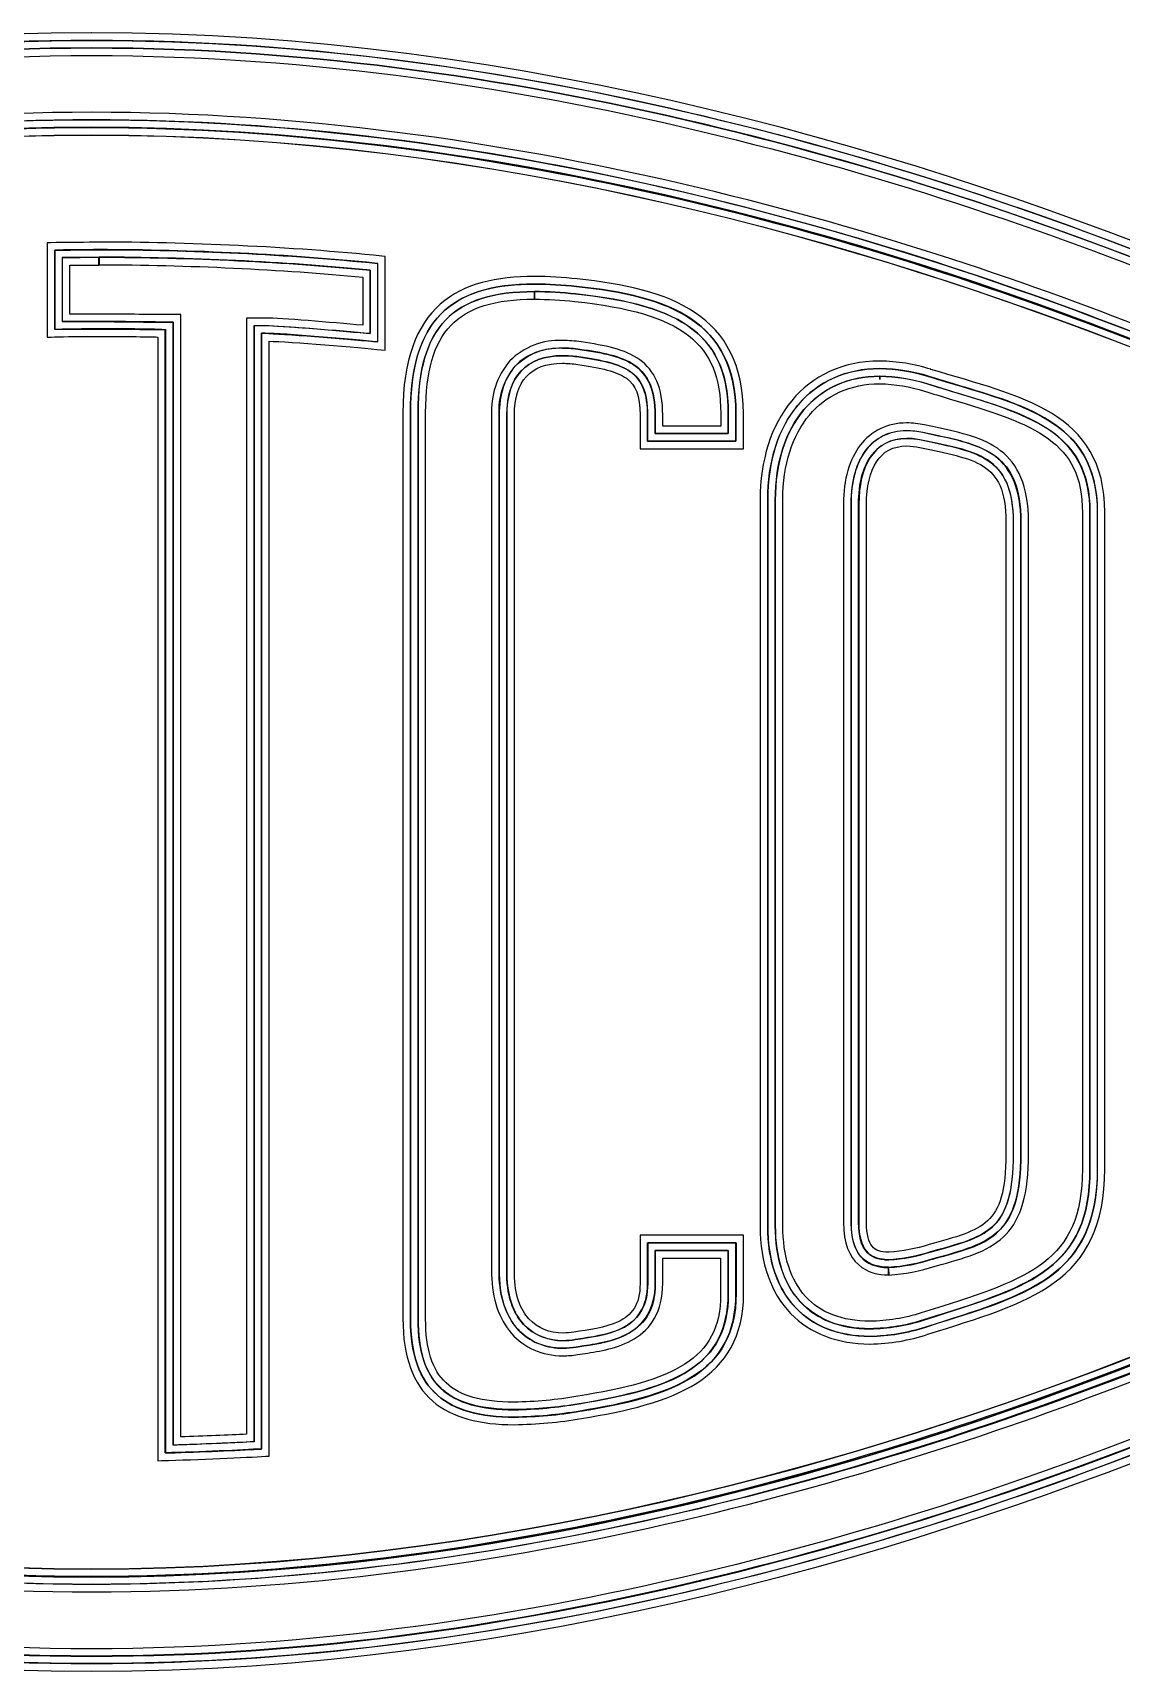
# Model space of a CAD drawing. Extents: x 0 to 134, y 0 to 57.
# Drawn here: x 65 to 103, y -0.1 to 57.1 of the extents above; entities that cross this region are included whole.
import ezdxf

# ---------------------------------------------------------------- set-up
doc = ezdxf.new("R2010")
doc.units = 0
doc.layers.get('0').update_dxf_attribs({"linetype": 'CONTINUOUS'})

msp = doc.modelspace()

# ---------------------------------------------------------------- linework, layer by layer
at = {"color": 7}
for points in [[(67.005729, 56.835146)], [(67.013492, 56.835171)], [(67.005729, 56.570563)], [(67.005729, 56.570563)], [(67.005729, 56.305979)], [(67.005729, 54.321604)], [(67.005729, 54.057021)], [(67.005729, 54.057021)], [(67.005729, 53.797605)], [(67.005729, 53.792438)], [(67.005729, 53.792438)], [(67.005729, 53.527854)], [(67.00574, 53.533047)], [(67.265145, 49.524481)], [(67.265161, 49.259898)], [(67.270313, 49.259898)], [(82.473459, 48.323521)], [(82.475051, 48.058937)], [(94.53118, 45.367629)], [(94.53586, 44.838979)], [(94.536866, 45.103562)], [(95.467003, 42.931085)], [(95.471634, 43.20652)], [(95.477301, 42.931085)], [(95.477203, 42.666502)]]:
    msp.add_lwpolyline(points, close=True, dxfattribs=at)
for points in [[(67.008314, 57.099729), (67.008314, 57.099212)], [(67.019165, 57.099212), (67.019165, 57.099729), (67.013476, 57.099729), (67.008314, 57.099729)], [(65.583078, 49.762709), (65.455435, 49.758058), (65.455435, 46.461618), (65.594447, 46.468852)], [(65.720018, 46.734987), (65.720018, 49.499676)], [(65.854895, 49.511561), (65.722603, 49.511561), (65.722603, 46.75204), (67.055854, 46.75204)], [(67.053272, 47.275523), (66.249185, 47.275523), (66.249185, 48.987563), (67.26256, 48.987563), (67.26256, 49.252146), (65.984602, 49.252146), (65.984602, 47.01094), (67.053272, 47.01094)], [(67.05587, 47.016624), (65.987202, 47.016624), (65.987202, 49.248013)], [(67.130269, 49.789064), (67.130269, 49.779762)], [(67.26256, 49.789064), (67.130269, 49.789064)], [(67.26256, 49.516729), (67.394852, 49.516729), (67.394852, 49.52138)], [(67.270313, 49.259898), (67.270313, 48.995314)], [(77.117257, 46.024953), (77.263501, 46.009451), (77.263501, 49.28367), (77.145163, 49.296589)], [(76.59791, 46.60683), (76.742602, 46.593394), (76.742602, 48.805662), (76.62323, 48.817547)], [(76.736919, 48.801528), (76.736919, 46.592877)], [(76.856743, 46.318475), (77.001439, 46.304524), (77.001439, 49.043373), (76.883099, 49.055774)], [(76.998917, 49.04234), (76.998917, 46.299355)], [(76.478019, 48.562783), (76.478019, 46.881231)], [(82.476631, 48.588104), (82.476102, 48.588104), (82.47352, 48.588104)], [(82.47352, 48.323521), (82.476165, 48.323521)], [(82.476634, 48.323521), (82.476102, 48.323521)], [(83.940676, 48.239805), (83.941206, 48.239805), (83.941206, 48.239276)], [(83.943235, 48.238254), (83.942177, 48.238254)], [(83.969058, 48.502838), (83.968529, 48.502838)], [(82.473506, 47.794354), (82.47352, 48.058937)], [(82.476636, 48.058924), (82.475049, 47.794341)], [(83.884781, 47.713209), (83.88531, 47.713209), (83.885839, 47.713209)], [(83.913768, 47.976242), (83.913239, 47.976242)], [(83.913715, 47.975222), (83.914245, 47.975222), (83.914774, 47.975222)], [(69.852537, 7.765791), (69.855183, 46.995436), (69.722892, 46.995436), (69.458308, 46.995436)], [(70.122336, 8.051559), (70.122336, 47.254335), (69.460877, 47.254335)], [(69.460877, 46.989752), (69.857752, 46.989752), (69.857752, 7.777676), (69.994177, 7.781301)], [(73.083394, 47.13548), (72.421935, 47.13548), (72.421935, 8.146645)], [(69.318248, 46.470403), (69.318248, 7.22267), (69.453641, 7.225771)], [(69.458292, 46.730852), (69.590584, 46.730852), (69.587938, 7.491904), (69.723847, 7.495529)], [(69.582832, 7.496037), (69.582832, 46.723618), (69.460359, 46.732921)], [(72.560945, 7.887237), (72.686519, 7.893958), (72.686519, 46.870896), (73.083394, 46.870896)], [(73.082362, 46.865728), (73.080245, 46.865728), (72.680788, 46.865728), (72.680788, 7.882062)], [(72.820816, 7.622653), (72.945355, 7.629876), (72.945355, 46.601145), (73.073511, 46.601145)], [(73.072543, 46.601145), (72.940251, 46.601145), (72.940251, 7.635565)], [(73.081327, 7.376665), (73.204835, 7.38492), (73.204835, 46.326227)], [(83.447115, 46.085414), (83.45074, 46.084885), (83.454364, 46.084885)], [(83.455359, 45.820314), (83.45483, 45.820314)], [(84.061535, 46.038905), (84.062594, 46.038376)], [(81.611557, 45.635313), (81.607933, 45.631696), (81.604308, 45.62756)], [(83.985582, 45.514907), (83.986111, 45.514907)], [(84.022277, 45.776906), (84.022806, 45.776906), (84.023335, 45.776906)], [(84.024846, 45.776906), (84.024317, 45.776906)], [(94.538377, 45.631708), (94.538377, 45.63274), (94.529063, 45.63274), (94.527563, 45.632729)], [(94.527563, 45.632729), (94.527563, 45.631697)], [(94.539573, 45.368133), (94.539043, 45.368133), (94.538416, 45.368145)], [(96.322285, 45.343341), (96.320697, 45.34387)], [(94.540446, 45.103575), (94.538329, 44.985752), (94.538411, 45.103562)], [(96.176005, 44.84518), (96.176534, 44.844651), (97.034879, 44.580068), (97.035408, 44.579538)], [(96.179648, 44.83279), (96.17859, 44.83279)], [(96.241679, 45.09116), (96.242209, 45.09116), (96.243267, 45.090631)], [(97.110426, 44.833294), (97.112013, 44.833294), (96.254702, 45.097878), (96.255231, 45.097349)], [(96.098484, 44.580597), (96.099014, 44.580597), (96.099543, 44.580597)], [(96.95892, 44.316013), (96.959978, 44.315484), (96.961566, 44.314955)], [(97.039089, 44.568194), (97.036443, 44.568724)], [(77.880001, 43.828188), (77.880001, 12.186708)], [(78.144523, 12.186708), (78.144523, 43.828188)], [(78.147169, 43.828188), (78.147169, 12.186708)], [(78.409168, 43.828188), (78.409168, 12.178956)], [(78.411734, 12.186708), (78.411734, 43.828188)], [(78.673738, 12.178953), (78.673738, 43.828188)], [(80.978507, 43.730519), (80.978507, 13.728215), (80.978507, 13.727157)], [(81.243128, 13.731306), (81.243128, 43.742405), (81.242599, 43.746022)], [(81.243128, 43.738258), (81.243128, 13.735956), (81.243128, 13.735427)], [(81.507663, 43.738271), (81.507663, 13.739069), (81.507663, 13.738011)], [(81.507703, 13.739069), (81.507703, 43.738271)], [(81.772281, 13.741638), (81.772281, 43.738271)], [(86.16169, 43.738271), (86.16169, 42.568833), (89.773355, 42.568833), (89.773355, 43.799249)], [(89.508825, 43.799237), (89.508825, 42.833404), (86.426249, 42.833404), (86.426249, 43.738271)], [(86.426289, 43.738271), (86.426289, 42.833416), (89.508788, 42.833416), (89.508788, 43.799249)], [(89.244165, 43.799249), (89.244165, 43.098), (86.690832, 43.098), (86.690832, 43.738271)], [(86.690859, 43.738258), (86.690859, 43.097987), (89.244191, 43.097987), (89.244191, 43.799236)], [(88.979584, 43.799236), (88.979584, 43.36257), (86.955418, 43.36257), (86.955418, 43.738271)], [(95.477867, 43.195681), (95.467003, 43.195668)], [(95.467003, 42.931085), (95.477349, 42.931085)], [(95.472639, 43.471104), (95.472142, 43.471104)], [(96.478839, 43.042189), (96.033905, 43.137274), (96.033905, 43.137803)], [(96.041604, 43.143475), (96.042133, 43.143475), (96.483966, 43.047874)], [(96.540299, 43.306773), (96.53977, 43.306773), (96.098453, 43.401857), (96.097923, 43.401857)], [(95.931535, 42.614825), (95.932593, 42.614296), (95.933122, 42.614296)], [(95.979641, 42.878375), (95.979112, 42.878904), (96.42353, 42.783303)], [(90.355208, 40.777728), (90.355208, 15.427854)], [(90.619792, 40.777728), (90.619792, 15.427854)], [(90.619792, 15.427854), (90.619792, 40.777728)], [(90.884375, 15.427854), (90.884375, 40.777728)], [(90.884375, 40.777728), (90.884375, 15.430439)], [(91.148987, 15.430414), (91.148987, 40.777728)], [(93.270726, 40.645436), (93.270726, 15.541543)], [(93.535317, 15.541535), (93.535317, 40.645436)], [(93.530171, 40.634584), (93.530171, 15.531206)], [(93.794755, 15.531182), (93.794755, 40.634584)], [(93.80505, 40.634584), (93.80505, 15.536376)], [(94.069535, 15.536339), (94.069535, 40.634584)], [(101.610377, 40.33587), (101.610377, 17.407037)], [(101.874905, 40.346205), (101.874905, 17.417372)], [(101.874968, 17.407072), (101.874968, 40.335895)], [(102.129167, 40.34623), (102.129167, 17.414814)], [(102.139575, 17.417407), (102.139575, 40.34623)], [(102.39375, 17.414814), (102.39375, 40.34623)], [(98.940691, 40.002569), (98.940691, 17.949148)], [(99.194938, 40.002594), (99.194938, 17.949148)], [(99.205238, 17.949145), (99.205238, 40.002581)], [(99.459537, 17.949098), (99.459537, 40.002581)], [(99.464664, 40.002581), (99.464664, 17.954831)], [(99.729253, 17.954831), (99.729253, 40.002581)], [(89.781121, 13.06004), (89.781121, 15.097125), (86.161703, 15.097125), (86.161703, 13.414023), (86.161703, 13.413494)], [(86.426225, 13.414515), (86.426225, 13.415574), (86.426225, 14.832542), (89.516477, 14.832542), (89.516477, 13.06004)], [(89.508775, 13.046604), (89.508775, 14.832542), (86.42886, 14.832542), (86.42886, 13.414539)], [(89.241101, 13.046604), (89.241101, 14.565373), (86.688284, 14.565373), (86.688284, 13.416608), (86.688284, 13.416079)], [(86.693425, 13.4145), (86.693425, 14.567958), (89.244173, 14.567958), (89.244173, 13.046604)], [(94.861745, 14.501775), (94.842616, 14.501775)], [(96.259719, 14.774664), (96.257073, 14.774135), (96.254427, 14.773077)], [(96.537735, 14.58191), (96.315009, 14.519899), (96.311913, 14.518841)], [(96.612125, 14.330246), (96.612654, 14.330775), (96.391997, 14.271347), (96.388372, 14.270289)], [(96.394595, 14.267717), (96.388404, 14.2656), (96.60803, 14.326579)], [(86.952817, 13.417097), (86.952817, 13.418155), (86.952817, 14.300787), (88.976467, 14.300787), (88.976467, 13.046604)], [(94.710422, 14.258417), (94.710422, 14.222243), (94.852014, 14.232059)], [(94.8319, 13.967479), (94.836028, 13.967479), (94.840684, 13.967479)], [(94.837038, 13.71323), (94.837038, 13.935956), (94.84995, 13.708063)], [(94.837046, 13.973149), (94.837046, 13.977805)], [(96.471557, 14.019154), (96.681364, 14.074966), (96.681893, 14.074966)], [(96.429814, 12.527231), (95.98488, 12.386671), (95.984351, 12.386671)], [(96.509859, 12.283836), (96.509329, 12.283836), (96.063877, 12.143276), (96.063348, 12.142747)], [(96.064962, 12.134514), (96.06602, 12.135043), (96.509406, 12.275084)], [(96.144556, 11.891118), (96.146144, 11.891648), (96.589011, 12.031689)], [(83.848665, 11.713856), (83.848136, 11.713856), (83.847607, 11.713856)], [(84.160265, 11.492177), (84.159736, 11.492177), (83.89412, 11.449285)], [(94.191667, 11.829624), (94.192196, 11.829624), (94.192725, 11.829624)], [(94.191667, 11.567626), (94.192196, 11.567626), (94.193254, 11.567626)], [(96.136251, 11.889568), (96.135193, 11.889039), (96.134663, 11.889039)], [(96.215883, 11.637388), (96.21747, 11.637918)], [(83.47348, 11.149537), (83.47401, 11.149537)], [(83.935996, 11.188293), (84.200579, 11.230669), (84.199521, 11.23014)], [(84.202132, 11.230168), (84.201603, 11.230168), (83.936501, 11.187277)], [(83.978324, 10.926293), (84.241873, 10.968666)], [(94.191667, 11.297872), (94.192725, 11.297872), (94.193783, 11.297872)], [(79.269058, 9.701059), (79.269058, 9.701588), (79.268529, 9.701588)], [(81.767556, 9.265425), (81.769672, 9.265954)], [(83.987108, 9.473179), (83.98605, 9.473179), (83.984992, 9.47265)], [(84.031571, 9.208595), (84.031042, 9.208066)], [(81.769686, 9.001374), (81.770215, 9.001374), (81.771273, 9.001374)], [(81.772271, 8.74454), (81.7728, 8.74454), (81.773329, 8.74454)], [(84.07133, 8.956932), (84.070801, 8.956932), (84.069743, 8.956932)], [(81.769686, 8.479957), (81.770215, 8.479957), (81.771273, 8.479957)]]:
    msp.add_lwpolyline(points, dxfattribs=at)
for points in [[(67.008314, 57.099212), (36.837406, 57.095072), (10.511503, 39.989146), (10.511503, 39.989146)], [(10.655174, 39.766962), (10.655174, 39.766962), (36.940453, 56.833004), (67.013492, 56.835171)], [(67.005729, 56.835146), (51.472153, 56.835146), (36.98525, 52.196408), (27.56421, 48.31887)], [(106.447249, 48.305434), (97.026074, 52.196271), (82.539306, 56.835146), (67.005729, 56.835146)], [(67.013474, 56.835146), (97.073479, 56.833175), (123.361455, 39.766937), (123.361455, 39.766937)], [(123.503563, 39.990252), (123.492747, 39.997213), (97.170666, 57.095072), (67.019165, 57.099212)], [(67.005721, 56.570563), (51.511809, 56.570563), (37.054121, 51.939612), (27.651535, 48.062038)], [(27.664979, 48.073911), (37.066397, 51.943386), (51.524847, 56.570563), (67.005729, 56.570563)], [(27.75231, 47.817608), (37.135141, 51.687035), (51.564559, 56.305979), (67.005729, 56.305979)], [(67.005721, 56.305979), (82.43897, 56.305979), (96.863228, 51.692213), (106.235368, 47.820192)], [(67.005729, 56.570563), (82.486611, 56.570563), (96.945199, 51.943626), (106.346479, 48.061004)], [(106.336145, 48.064622), (96.944034, 51.944893), (82.491688, 56.570563), (67.005729, 56.570563)], [(67.005721, 54.321604), (52.449754, 54.321604), (38.884048, 50.188759), (30.066374, 46.721551)], [(30.163544, 46.475093), (38.961817, 49.934638), (52.499863, 54.057021), (67.005729, 54.057021)], [(67.005729, 54.057021), (53.12432, 54.057021), (40.032292, 50.303162), (30.378508, 46.531899)], [(67.005721, 54.057021), (81.511587, 54.057021), (95.049724, 49.93478), (103.847916, 46.467303)], [(103.945076, 46.7138), (95.127313, 50.18899), (81.561697, 54.321604), (67.005729, 54.321604)], [(103.636569, 46.534999), (93.981812, 50.303606), (80.887139, 54.057021), (67.005729, 54.057021)], [(67.005721, 53.797605), (38.986346, 53.797605), (14.519519, 38.672947), (14.519519, 38.672947)], [(67.005729, 53.792438), (38.97843, 53.792438), (14.519527, 38.667779), (14.519527, 38.667779)], [(14.658483, 38.442459), (14.658537, 38.44247), (39.073653, 53.527854), (67.005729, 53.527854)], [(14.658547, 38.447662), (14.658547, 38.447662), (39.081615, 53.533047), (67.00574, 53.533047)], [(30.475142, 46.285919), (40.10882, 50.049327), (53.172035, 53.792438), (67.005729, 53.792438)], [(67.005721, 53.533022), (94.929828, 53.533022), (119.352915, 38.44247), (119.352915, 38.44247)], [(119.489791, 38.668806), (119.484069, 38.672397), (95.021802, 53.797605), (67.005729, 53.797605)], [(67.005729, 53.792438), (80.839424, 53.792438), (93.905758, 50.049277), (103.540449, 46.288503)], [(119.491932, 38.667779), (119.491932, 38.667779), (95.033028, 53.792438), (67.005729, 53.792438)], [(67.005729, 53.527854), (94.937805, 53.527854), (119.352923, 38.44247), (119.352923, 38.44247)], [(67.130269, 49.779762), (66.588407, 49.77966), (66.063958, 49.779883), (65.583078, 49.762709)], [(65.720018, 49.499676), (66.202372, 49.514176), (66.715188, 49.516729), (67.26256, 49.516729)], [(67.265145, 49.524481), (66.768017, 49.524481), (66.294108, 49.511561), (65.854895, 49.511561)], [(65.987202, 49.248013), (66.394825, 49.25005), (66.818939, 49.259898), (67.265161, 49.259898)], [(77.145163, 49.296589), (74.011197, 49.628014), (70.235982, 49.789064), (67.26256, 49.789064)], [(76.883099, 49.055774), (74.017193, 49.350061), (70.444995, 49.524481), (67.265145, 49.524481)], [(67.265145, 49.259898), (70.39501, 49.259898), (73.901178, 49.087909), (76.736919, 48.801528)], [(76.62323, 48.817547), (73.807878, 49.095901), (70.354759, 49.259898), (67.270313, 49.259898)], [(67.394852, 49.52138), (70.304343, 49.517105), (73.942739, 49.360072), (76.998917, 49.04234)], [(67.270313, 48.995314), (70.305308, 48.995314), (73.693793, 48.833519), (76.478019, 48.562783)], [(82.476102, 48.323521), (80.985468, 48.323521), (79.893419, 47.99084), (79.179147, 47.248134)], [(82.47352, 48.588104), (81.160636, 48.588104), (80.00877, 48.344528), (79.182764, 47.61452)], [(79.357887, 47.416083), (80.114087, 48.084397), (81.193423, 48.323521), (82.473459, 48.323521)], [(82.476165, 48.323521), (82.965443, 48.320486), (83.454251, 48.29266), (83.940676, 48.239805)], [(83.968529, 48.502838), (83.472975, 48.556667), (82.975088, 48.585049), (82.476631, 48.588104)], [(83.942177, 48.238254), (83.455484, 48.292922), (82.96638, 48.321311), (82.476634, 48.323521)], [(83.941206, 48.239276), (85.557199, 48.070834), (86.959334, 47.761972), (87.942513, 47.100327)], [(87.95281, 47.102407), (86.967108, 47.769346), (85.586165, 48.066716), (83.943235, 48.238254)], [(88.090253, 47.319964), (87.042871, 48.024815), (85.601929, 48.332602), (83.969058, 48.502838)], [(79.182764, 47.61452), (78.356756, 46.884512), (77.880001, 45.681599), (77.880001, 43.828188)], [(82.47352, 48.058937), (81.059076, 48.058937), (80.03277, 47.756346), (79.365181, 47.060549)], [(79.369814, 47.0652), (80.017977, 47.739165), (81.024116, 48.058774), (82.475051, 48.058937)], [(79.555853, 46.877097), (80.15628, 47.502894), (81.096596, 47.794354), (82.473506, 47.794354)], [(82.475044, 48.058937), (82.955659, 48.056768), (83.4361, 48.028906), (83.913715, 47.975222)], [(82.475049, 47.794341), (82.946039, 47.791775), (83.416611, 47.764759), (83.884781, 47.713209)], [(83.913239, 47.976242), (83.4361, 48.028762), (82.956649, 48.05631), (82.476636, 48.058924)], [(83.885839, 47.713209), (85.774723, 47.515902), (87.054785, 47.142806), (87.849422, 46.526201)], [(88.01119, 46.734974), (87.149625, 47.403514), (85.823983, 47.776659), (83.913768, 47.976242)], [(83.914774, 47.975222), (85.541612, 47.80543), (86.884058, 47.506054), (87.804461, 46.883299)], [(69.460877, 47.254335), (69.160043, 47.254335), (68.026214, 47.275523), (67.053272, 47.275523)], [(67.053272, 47.01094), (68.022369, 47.01094), (69.147878, 46.989752), (69.460877, 46.989752)], [(69.458308, 46.995436), (69.200781, 46.995436), (68.07635, 47.016624), (67.05587, 47.016624)], [(76.478019, 46.881231), (75.378934, 46.982402), (73.622043, 47.13548), (73.083394, 47.13548)], [(78.144523, 43.828188), (78.144523, 45.63661), (78.601684, 46.747768), (79.357887, 47.416083)], [(79.179147, 47.248134), (78.464873, 46.505428), (78.147169, 45.375561), (78.147169, 43.828188)], [(79.365181, 47.060549), (78.697593, 46.364752), (78.409168, 45.300674), (78.409168, 43.828188)], [(78.411734, 43.828188), (78.411734, 45.339398), (78.721484, 46.391062), (79.369814, 47.0652)], [(87.942513, 47.100327), (88.925691, 46.438682), (89.508825, 45.436575), (89.508825, 43.799237)], [(89.508788, 43.799249), (89.508788, 45.387156), (88.938732, 46.435319), (87.95281, 47.102407)], [(89.773355, 43.799249), (89.773355, 45.500952), (89.137752, 46.615036), (88.090253, 47.319964)], [(65.594447, 46.468852), (65.886229, 46.484346), (66.448146, 46.49004), (67.053272, 46.49004)], [(67.053272, 46.754625), (66.504079, 46.754625), (66.039037, 46.747838), (65.720018, 46.734987)], [(69.460359, 46.732921), (69.153503, 46.75608), (68.048105, 46.754625), (67.053272, 46.754625)], [(67.053272, 46.49004), (67.99707, 46.49004), (68.993724, 46.486923), (69.318248, 46.470403)], [(67.055854, 46.75204), (68.072669, 46.75204), (69.186653, 46.730852), (69.458292, 46.730852)], [(76.998917, 46.299355), (76.150864, 46.386713), (73.691684, 46.601145), (73.072543, 46.601145)], [(73.073511, 46.601145), (73.621778, 46.583127), (75.886868, 46.410719), (76.856743, 46.318475)], [(76.736919, 46.592877), (75.707875, 46.687747), (73.639098, 46.847432), (73.082362, 46.865728)], [(73.083394, 46.870896), (73.590782, 46.870896), (75.516843, 46.707271), (76.59791, 46.60683)], [(78.673738, 43.828188), (78.673738, 45.266118), (78.955426, 46.251301), (79.555853, 46.877097)], [(83.460024, 46.348964), (82.769951, 46.388218), (82.095986, 46.128458), (81.611557, 45.635313)], [(87.804461, 46.883299), (88.724862, 46.260543), (89.244165, 45.325488), (89.244165, 43.799249)], [(87.849422, 46.526201), (88.644058, 45.909596), (88.979584, 45.051449), (88.979584, 43.799236)], [(89.244191, 43.799236), (89.244191, 45.100253), (88.872846, 46.066366), (88.01119, 46.734974)], [(73.204835, 46.326227), (73.893431, 46.311894), (76.409891, 46.101014), (77.117257, 46.024953)], [(81.804322, 45.452378), (82.235741, 45.88952), (82.833805, 46.12099), (83.447115, 46.085414)], [(83.454878, 46.084885), (82.758066, 46.084885), (82.196456, 45.875397), (81.815702, 45.468902)], [(83.45483, 45.820314), (82.827413, 45.820314), (82.330674, 45.635204), (81.99859, 45.273061)], [(82.008446, 45.288047), (82.332145, 45.63363), (82.810244, 45.820314), (83.45487, 45.820314)], [(83.454364, 46.084885), (83.657964, 46.083959), (83.861193, 46.068729), (84.062596, 46.038893)], [(83.45487, 45.820314), (83.644811, 45.820235), (83.834539, 45.805749), (84.022277, 45.776906)], [(84.062594, 46.038376), (83.861595, 46.069256), (83.658234, 46.084801), (83.454878, 46.084885)], [(84.024317, 45.776906), (83.835917, 45.805391), (83.645896, 45.819675), (83.455359, 45.820314)], [(84.101329, 46.300905), (83.88903, 46.332355), (83.674633, 46.347769), (83.460024, 46.348964)], [(85.961162, 45.489585), (85.490936, 45.814299), (84.844475, 45.924782), (84.061535, 46.038905)], [(84.062596, 46.038893), (84.887144, 45.917713), (85.553764, 45.779957), (85.996844, 45.463734)], [(86.150299, 45.678721), (85.636912, 46.045122), (84.933073, 46.178668), (84.101329, 46.300905)], [(81.604308, 45.62756), (81.161686, 45.098033), (80.937878, 44.419476), (80.978507, 43.730519)], [(81.242599, 43.746022), (81.206062, 44.365584), (81.407672, 44.975244), (81.804322, 45.452378)], [(81.815702, 45.468902), (81.434948, 45.062407), (81.243128, 44.471575), (81.243128, 43.738258)], [(81.99859, 45.273061), (81.666503, 44.910918), (81.507663, 44.386824), (81.507663, 43.738271)], [(81.507703, 43.738271), (81.507703, 44.425766), (81.684749, 44.942464), (82.008446, 45.288047)], [(82.193442, 45.09426), (82.467823, 45.393474), (82.878218, 45.555621), (83.454348, 45.555731)], [(83.454348, 45.555731), (83.632104, 45.555123), (83.809827, 45.541504), (83.985582, 45.514907)], [(83.986111, 45.514907), (84.801353, 45.395057), (85.356057, 45.272101), (85.685749, 45.031732)], [(84.023335, 45.776906), (84.801437, 45.663488), (85.413215, 45.546595), (85.810823, 45.272027)], [(85.84179, 45.245672), (85.436694, 45.541015), (84.847073, 45.656016), (84.024846, 45.776906)], [(85.810823, 45.272027), (86.208431, 44.99746), (86.426289, 44.570954), (86.426289, 43.738271)], [(86.426249, 43.738271), (86.426249, 44.47402), (86.246978, 44.95026), (85.84179, 45.245672)], [(86.690832, 43.738271), (86.690832, 44.620087), (86.431387, 45.164871), (85.961162, 45.489585)], [(85.996844, 45.463734), (86.439925, 45.14751), (86.690859, 44.657498), (86.690859, 43.738258)], [(86.955418, 43.738271), (86.955418, 44.708155), (86.663689, 45.312319), (86.150299, 45.678721)], [(94.527563, 45.631697), (93.228173, 45.628689), (92.175433, 45.112234), (91.4585, 44.246252)], [(91.662104, 44.077785), (92.33208, 44.887047), (93.299452, 45.36566), (94.53118, 45.367629)], [(94.538416, 45.368145), (93.353924, 45.368145), (92.364608, 44.91241), (91.681226, 44.10724)], [(94.531188, 45.367629), (95.11198, 45.360961), (95.688401, 45.267987), (96.241679, 45.09116)], [(96.320697, 45.34387), (95.744242, 45.527934), (95.143428, 45.624318), (94.538377, 45.631708)], [(96.255231, 45.097349), (95.699733, 45.271653), (95.121754, 45.362993), (94.539573, 45.368133)], [(100.534949, 43.807517), (99.411263, 44.493385), (97.909973, 44.856816), (96.322285, 45.343341)], [(81.772281, 43.738271), (81.772281, 44.343843), (81.918971, 44.794945), (82.193442, 45.09426)], [(85.685749, 45.031732), (86.015441, 44.791363), (86.16169, 44.433917), (86.16169, 43.738271)], [(94.538411, 45.103562), (93.434268, 45.103562), (92.510676, 44.673959), (91.873456, 43.915004)], [(91.882764, 43.936192), (92.516701, 44.683106), (93.420226, 45.103158), (94.536866, 45.103562)], [(92.076064, 43.744989), (92.664015, 44.445266), (93.500765, 44.838299), (94.53586, 44.838979)], [(94.535765, 44.838979), (94.53603, 44.838973), (94.536559, 44.838985), (94.536824, 44.838979)], [(94.536824, 44.838979), (95.067149, 44.830123), (95.593543, 44.742962), (96.098484, 44.580597)], [(94.536829, 45.103562), (95.092925, 45.098651), (95.645393, 45.011675), (96.176005, 44.84518)], [(96.17859, 44.83279), (95.648841, 45.003027), (95.096804, 45.094391), (94.540446, 45.103575)], [(97.036443, 44.568724), (96.752582, 44.658882), (96.465488, 44.74364), (96.179648, 44.83279)], [(96.243267, 45.090631), (97.840559, 44.601095), (99.328208, 44.234368), (100.397535, 43.581679)], [(100.650262, 43.41736), (99.733939, 44.06199), (98.488894, 44.425839), (97.110426, 44.833294)], [(91.4585, 44.246252), (90.739471, 43.377738), (90.355208, 42.166078), (90.355208, 40.777728)], [(91.681226, 44.10724), (90.997844, 43.302072), (90.619792, 42.155254), (90.619792, 40.777728)], [(90.619792, 40.777728), (90.619792, 42.117233), (90.990748, 43.266855), (91.662104, 44.077785)], [(96.099543, 44.580597), (96.389346, 44.490199), (96.677697, 44.405374), (96.95892, 44.316013)], [(96.961566, 44.314955), (98.474683, 43.868288), (99.649198, 43.48582), (100.428539, 42.914007)], [(97.035408, 44.579538), (98.413895, 44.172077), (99.636051, 43.807515), (100.497727, 43.201328)], [(100.585124, 43.127455), (99.750356, 43.739938), (98.554127, 44.120926), (97.039089, 44.568194)], [(90.884375, 40.777728), (90.884375, 42.106889), (91.248521, 43.188918), (91.882764, 43.936192)], [(91.873456, 43.915004), (91.236242, 43.156049), (90.884375, 42.0756), (90.884375, 40.777728)], [(91.148987, 40.777728), (91.148987, 42.027794), (91.487601, 43.044105), (92.076064, 43.744989)], [(100.397535, 43.581679), (101.466817, 42.929002), (102.129167, 42.015343), (102.129167, 40.34623)], [(102.39375, 40.34623), (102.39375, 42.087595), (101.659018, 43.121414), (100.534949, 43.807517)], [(95.472142, 43.471104), (94.798817, 43.471104), (94.235667, 43.191745), (93.85467, 42.695957)], [(95.467003, 43.195668), (94.866695, 43.195668), (94.367903, 42.9465), (94.035049, 42.498553)], [(94.064484, 42.534727), (94.399084, 42.970139), (94.869934, 43.206375), (95.471634, 43.20652)], [(95.477301, 42.931085), (94.911548, 42.931085), (94.475165, 42.676309), (94.201409, 42.260842)], [(94.247441, 42.34094), (94.534376, 42.727092), (94.93754, 42.931085), (95.467003, 42.931085)], [(95.471612, 43.20652), (95.663271, 43.205912), (95.854449, 43.184782), (96.041604, 43.143475)], [(96.097923, 43.401857), (95.892472, 43.447165), (95.683028, 43.470448), (95.472639, 43.471104)], [(95.991479, 42.872174), (95.822923, 42.911321), (95.650344, 42.931032), (95.477301, 42.931085)], [(95.477349, 42.931085), (95.646092, 42.930397), (95.814441, 42.912781), (95.979641, 42.878375)], [(96.033905, 43.137803), (95.851128, 43.175871), (95.664565, 43.194953), (95.477867, 43.195681)], [(98.571735, 42.295982), (98.019595, 42.71916), (97.281727, 42.870236), (96.478839, 43.042189)], [(96.483966, 43.047874), (97.312332, 42.86791), (98.064045, 42.701796), (98.59495, 42.292881)], [(98.756184, 42.502171), (98.158641, 42.962412), (97.368228, 43.126903), (96.540299, 43.306773)], [(100.497727, 43.201328), (101.359406, 42.59514), (101.874905, 41.764362), (101.874905, 40.346205)], [(101.874968, 40.335895), (101.874968, 41.655046), (101.420406, 42.514597), (100.585124, 43.127455)], [(102.139575, 40.34623), (102.139575, 41.830552), (101.566583, 42.77273), (100.650262, 43.41736)], [(93.85467, 42.695957), (93.473675, 42.20017), (93.270726, 41.497294), (93.270726, 40.645436)], [(94.035049, 42.498553), (93.702198, 42.050606), (93.530171, 41.414817), (93.530171, 40.634584)], [(93.535317, 40.645436), (93.535317, 41.455162), (93.729784, 42.099181), (94.064484, 42.534727)], [(94.421968, 42.115114), (94.654227, 42.4676), (94.987266, 42.666502), (95.477203, 42.666502)], [(95.477301, 42.666502), (95.630222, 42.666455), (95.782577, 42.64942), (95.931535, 42.614825)], [(95.933122, 42.614296), (96.877079, 42.405562), (97.643913, 42.282572), (98.150042, 41.956455)], [(98.293666, 42.178676), (97.713927, 42.552223), (96.925543, 42.665679), (95.991479, 42.872174)], [(96.42353, 42.783303), (97.226662, 42.611297), (97.926641, 42.456904), (98.411006, 42.085671)], [(99.729253, 40.002581), (99.729253, 41.284418), (99.353727, 42.041929), (98.756184, 42.502171)], [(100.428539, 42.914007), (101.207877, 42.342194), (101.610377, 41.596406), (101.610377, 40.33587)], [(93.794755, 40.634584), (93.794755, 41.375705), (93.960506, 41.954788), (94.247441, 42.34094)], [(94.201409, 42.260842), (93.927652, 41.845375), (93.80505, 41.279959), (93.80505, 40.634584)], [(94.069535, 40.634584), (94.069535, 41.245981), (94.189711, 41.762628), (94.421968, 42.115114)], [(98.150042, 41.956455), (98.656169, 41.630338), (98.940691, 41.11233), (98.940691, 40.002569)], [(99.205238, 40.002581), (99.205238, 41.160299), (98.873651, 41.80497), (98.293666, 42.178676)], [(98.411006, 42.085671), (98.895371, 41.714438), (99.194938, 41.127851), (99.194938, 40.002594)], [(99.459537, 40.002581), (99.459537, 41.176554), (99.123876, 41.872803), (98.571735, 42.295982)], [(98.59495, 42.292881), (99.125855, 41.883966), (99.464664, 41.234287), (99.464664, 40.002581)], [(66.995326, 3.420747), (39.071259, 3.420747), (14.658468, 18.524735), (14.658468, 18.524735)], [(67.010852, 3.434208), (39.086729, 3.434208), (14.663659, 18.519593), (14.663659, 18.519593)], [(119.342001, 18.506132), (119.342001, 18.506132), (94.919448, 3.420747), (66.995326, 3.420747)], [(119.358045, 18.519593), (119.358045, 18.519593), (94.934976, 3.434208), (67.010852, 3.434208)], [(14.521609, 18.298441), (14.528034, 18.294473), (38.979654, 3.156213), (66.99541, 3.156213)], [(14.526775, 18.293273), (14.532572, 18.289701), (38.994852, 3.169647), (67.010909, 3.169647)], [(66.99541, 3.156213), (95.012115, 3.156213), (119.474881, 18.277473), (119.479543, 18.280354)], [(67.010909, 3.169647), (95.026967, 3.169647), (119.489249, 18.289691), (119.495046, 18.293273)], [(98.940691, 17.949148), (98.940691, 16.64109), (98.723294, 15.994674), (98.300937, 15.599421)], [(98.481766, 15.406148), (98.976855, 15.869465), (99.205238, 16.611367), (99.205238, 17.949145)], [(99.194938, 17.949148), (99.194938, 16.594354), (98.955389, 15.886216), (98.52211, 15.449558)], [(98.70971, 15.262955), (99.209749, 15.766894), (99.459537, 16.562806), (99.459537, 17.949098)], [(99.464664, 17.954831), (99.464664, 16.565756), (99.217213, 15.802147), (98.753597, 15.314684)], [(98.945322, 15.132264), (99.471906, 15.685937), (99.729253, 16.534032), (99.729253, 17.954831)], [(67.008306, 0.132095), (36.946128, 0.132095), (10.655156, 17.200305), (10.655156, 17.200305)], [(123.361455, 17.200305), (123.361455, 17.200305), (97.070481, 0.132095), (67.008306, 0.132095)], [(101.610377, 17.407037), (101.610377, 15.761035), (101.13659, 14.824352), (100.258523, 14.143153)], [(100.420794, 13.934416), (101.357107, 14.660801), (101.874968, 15.708741), (101.874968, 17.407072)], [(101.874905, 17.417372), (101.874905, 15.675678), (101.354771, 14.67242), (100.430031, 13.950401)], [(102.129167, 17.414814), (102.129167, 15.494836), (101.520993, 14.42116), (100.47242, 13.657419)], [(100.592901, 13.741662), (101.575148, 14.508586), (102.139575, 15.621622), (102.139575, 17.417407)], [(100.627966, 13.443479), (101.734424, 14.249381), (102.39375, 15.437477), (102.39375, 17.414814)], [(10.511492, 16.978701), (10.511492, 16.978701), (36.84602, -0.1324), (67.008303, -0.1324)], [(67.008303, -0.1324), (97.163652, -0.1324), (123.491458, 16.969288), (123.503563, 16.977151)], [(93.270726, 15.541543), (93.270726, 14.815852), (93.477024, 14.347288), (93.786457, 14.06928)], [(93.530171, 15.531206), (93.530171, 15.032098), (93.628202, 14.641909), (93.850047, 14.370555)], [(93.963715, 14.266161), (93.719507, 14.48557), (93.535317, 14.864932), (93.535317, 15.541535)], [(94.054687, 14.537963), (93.888256, 14.741536), (93.794755, 15.067209), (93.794755, 15.531182)], [(93.80505, 15.536376), (93.80505, 15.083777), (93.885245, 14.759027), (94.068082, 14.540569)], [(94.271073, 14.710548), (94.14832, 14.857214), (94.069535, 15.11581), (94.069535, 15.536339)], [(98.300937, 15.599421), (97.87858, 15.204165), (97.205369, 15.037271), (96.259719, 14.774664)], [(90.355208, 15.427854), (90.355208, 14.106999), (90.74241, 13.069726), (91.42181, 12.365508)], [(90.619792, 15.427854), (90.619792, 14.236893), (90.947023, 13.268918), (91.56392, 12.599085)], [(91.612458, 12.549463), (90.98816, 13.19662), (90.619792, 14.158439), (90.619792, 15.427854)], [(90.884375, 15.430439), (90.884375, 14.30542), (91.17897, 13.402408), (91.747372, 12.78047)], [(91.758701, 12.778369), (91.196255, 13.389155), (90.884375, 14.28519), (90.884375, 15.427854)], [(91.942737, 12.95873), (91.429655, 13.520138), (91.148987, 14.351451), (91.148987, 15.430414)], [(96.335646, 14.521447), (97.273578, 14.781758), (97.987713, 14.943794), (98.481766, 15.406148)], [(98.52211, 15.449558), (98.088831, 15.0129), (97.425439, 14.825334), (96.537735, 14.58191)], [(96.60803, 14.326579), (97.49568, 14.569988), (98.209672, 14.759019), (98.70971, 15.262955)], [(98.753597, 15.314684), (98.289978, 14.827218), (97.579027, 14.594067), (96.612125, 14.330246)], [(96.681893, 14.074966), (97.654388, 14.340311), (98.418735, 14.578595), (98.945322, 15.132264)], [(93.850047, 14.370555), (94.071895, 14.099199), (94.412715, 13.967479), (94.8319, 13.967479)], [(94.828799, 14.232554), (94.464219, 14.233348), (94.220562, 14.335072), (94.054687, 14.537963)], [(94.068082, 14.540569), (94.223258, 14.355167), (94.453797, 14.281169), (94.710422, 14.258417)], [(94.842616, 14.501775), (94.570976, 14.501775), (94.393827, 14.563881), (94.271073, 14.710548)], [(96.311913, 14.518841), (95.831427, 14.361747), (95.333188, 14.266071), (94.828799, 14.232554)], [(94.852014, 14.232059), (95.356466, 14.268344), (95.854488, 14.365637), (96.335646, 14.521447)], [(96.254427, 14.773077), (95.802932, 14.62687), (95.334857, 14.538145), (94.861745, 14.501775)], [(81.507663, 13.738011), (81.518564, 12.964567), (81.732744, 12.381534), (82.089022, 11.99238)], [(82.152625, 11.92471), (81.784182, 12.284546), (81.520554, 12.858771), (81.507703, 13.739069)], [(82.283877, 12.171193), (81.98068, 12.502367), (81.782534, 13.014894), (81.772281, 13.741638)], [(93.786457, 14.06928), (94.09589, 13.791271), (94.490461, 13.71323), (94.837038, 13.71323)], [(94.837046, 13.977805), (94.530103, 13.977805), (94.207925, 14.04675), (93.963715, 14.266161)], [(96.388372, 14.270289), (95.886439, 14.103765), (95.364964, 14.004203), (94.837046, 13.973149)], [(94.840684, 13.967479), (95.369131, 14.002086), (95.891239, 14.103144), (96.394595, 14.267717)], [(94.84995, 13.708063), (95.401691, 13.74032), (95.946989, 13.845122), (96.471557, 14.019154)], [(100.258523, 14.143153), (99.380455, 13.461954), (98.074218, 13.04582), (96.429814, 12.527231)], [(96.509406, 12.275084), (98.153773, 12.793665), (99.484482, 13.208032), (100.420794, 13.934416)], [(100.430031, 13.950401), (99.505294, 13.22838), (98.154027, 12.797059), (96.509859, 12.283836)], [(96.589011, 12.031689), (98.233312, 12.544954), (99.610788, 12.974847), (100.592901, 13.741662)], [(80.978507, 13.727157), (80.990758, 12.878625), (81.235748, 12.168607), (81.671488, 11.668368)], [(81.243128, 13.735427), (81.256727, 12.803329), (81.542983, 12.14976), (81.967631, 11.735031)], [(81.870995, 11.842017), (81.484541, 12.285676), (81.254682, 12.931484), (81.243128, 13.731306)], [(86.161703, 13.413494), (86.168, 12.650012), (85.853924, 12.297926), (85.403092, 12.077142)], [(85.519305, 11.839419), (86.03397, 12.091464), (86.432797, 12.57268), (86.426225, 13.414515)], [(86.42886, 13.414539), (86.42886, 12.60515), (86.104412, 12.185335), (85.658881, 11.920059)], [(85.794255, 11.692642), (86.301884, 11.994897), (86.693425, 12.530559), (86.693425, 13.4145)], [(86.688284, 13.416079), (86.695904, 12.491908), (86.323297, 12.007321), (85.824772, 11.70559)], [(85.961665, 11.47923), (86.521922, 11.818326), (86.960726, 12.418424), (86.952817, 13.417097)], [(100.47242, 13.657419), (99.423847, 12.89368), (97.913515, 12.453736), (96.136251, 11.889568)], [(96.21747, 11.637918), (97.990115, 12.200604), (99.521857, 12.637833), (100.627966, 13.443479)], [(88.976467, 13.046604), (88.976467, 11.866094), (88.558232, 11.13091), (87.726933, 10.594041)], [(87.870644, 10.371831), (88.763102, 10.948199), (89.241101, 11.800885), (89.241101, 13.046604)], [(89.244173, 13.046604), (89.244173, 11.779284), (88.785057, 10.98015), (87.905754, 10.400771)], [(89.516477, 13.06004), (89.516477, 11.64059), (88.958145, 10.768039), (87.998223, 10.156857)], [(88.0515, 10.179595), (88.991207, 10.798778), (89.508775, 11.71307), (89.508775, 13.046604)], [(88.140394, 9.933617), (89.159554, 10.582513), (89.781121, 11.569073), (89.781121, 13.06004)], [(91.56392, 12.599085), (92.180815, 11.929253), (93.082398, 11.567626), (94.191667, 11.567626)], [(91.747372, 12.78047), (92.315773, 12.158533), (93.152082, 11.829624), (94.191667, 11.829624)], [(94.191627, 11.832174), (93.139249, 11.832174), (92.321184, 12.167618), (91.758701, 12.778369)], [(94.191696, 12.094182), (93.207218, 12.094182), (92.45582, 12.397318), (91.942737, 12.95873)], [(77.880001, 12.186708), (77.880001, 10.840596), (78.238588, 9.900838), (78.916631, 9.307814)], [(79.090718, 9.506768), (78.48156, 10.039546), (78.144523, 10.886988), (78.144523, 12.186708)], [(78.147169, 12.186708), (78.147169, 10.956142), (78.449551, 10.063303), (79.094915, 9.502119)], [(78.409168, 12.178956), (78.409168, 11.077728), (78.649655, 10.27216), (79.205503, 9.748097)], [(79.268529, 9.701588), (78.696809, 10.198735), (78.411731, 10.998983), (78.411734, 12.186708)], [(79.386872, 9.940848), (78.901581, 10.39839), (78.673738, 11.115892), (78.673738, 12.178953)], [(83.473467, 11.681299), (82.999646, 11.681299), (82.587073, 11.840017), (82.283877, 12.171193)], [(85.403092, 12.077142), (84.952261, 11.856358), (84.354874, 11.797104), (83.848665, 11.713856)], [(91.42181, 12.365508), (92.10121, 11.661291), (93.066669, 11.297872), (94.191667, 11.297872)], [(94.19163, 11.562442), (93.123232, 11.562442), (92.236795, 11.902321), (91.612458, 12.549463)], [(96.063348, 12.142747), (95.459164, 11.94377), (94.827688, 11.839204), (94.191627, 11.832174)], [(95.984351, 12.386671), (95.405271, 12.198055), (94.800693, 12.099403), (94.191696, 12.094182)], [(94.192725, 11.829624), (94.828775, 11.834969), (95.460129, 11.937635), (96.064962, 12.134514)], [(81.671488, 11.668368), (82.107228, 11.168125), (82.733811, 10.884952), (83.473443, 10.884952)], [(83.473481, 11.149552), (82.80024, 11.149552), (82.257448, 11.398356), (81.870995, 11.842017)], [(81.967631, 11.735031), (82.392277, 11.320299), (82.946319, 11.149537), (83.47348, 11.149537)], [(82.089022, 11.99238), (82.445299, 11.603228), (82.939194, 11.416705), (83.473433, 11.416705)], [(83.473473, 11.414146), (83.003157, 11.414146), (82.521065, 11.564871), (82.152625, 11.92471)], [(83.473433, 11.416705), (83.614202, 11.416551), (83.754404, 11.429034), (83.893046, 11.453397)], [(83.847607, 11.713856), (83.724181, 11.69216), (83.598785, 11.681161), (83.473467, 11.681299)], [(83.89412, 11.449285), (83.755159, 11.426637), (83.614268, 11.41499), (83.473473, 11.414146)], [(83.893046, 11.453397), (84.384089, 11.534055), (85.004915, 11.587509), (85.519305, 11.839419)], [(85.658881, 11.920059), (85.213349, 11.654779), (84.635118, 11.563604), (84.160265, 11.492177)], [(84.199521, 11.23014), (84.674522, 11.301588), (85.286625, 11.39039), (85.794255, 11.692642)], [(85.824772, 11.70559), (85.326249, 11.403859), (84.690397, 11.304267), (84.202132, 11.230168)], [(84.241873, 10.968666), (84.729921, 11.042734), (85.401195, 11.140008), (85.961665, 11.47923)], [(96.134663, 11.889039), (95.507453, 11.682042), (94.852038, 11.571978), (94.19163, 11.562442)], [(94.193254, 11.567626), (94.856451, 11.574796), (95.51456, 11.683815), (96.144556, 11.891118)], [(94.193783, 11.297872), (94.881263, 11.307583), (95.562925, 11.42207), (96.215883, 11.637388)], [(83.473443, 10.884952), (83.642533, 10.885217), (83.811441, 10.899081), (83.978324, 10.926293)], [(83.936501, 11.187277), (83.783567, 11.1623), (83.628442, 11.149846), (83.473481, 11.149552)], [(83.47401, 11.149537), (83.628746, 11.150331), (83.783271, 11.163401), (83.935996, 11.188293)], [(67.013484, 2.902521), (52.507618, 2.902521), (38.969601, 7.024434), (30.171287, 10.481387)], [(30.374901, 10.434868), (40.027038, 6.663931), (53.11905, 2.910261), (67.005741, 2.910261)], [(67.005655, 3.174741), (53.166658, 3.174741), (40.102954, 6.918185), (30.470935, 10.681261)], [(103.54451, 10.681777), (93.910841, 6.918373), (80.844652, 3.174741), (67.005655, 3.174741)], [(67.005741, 2.910261), (80.892432, 2.910261), (93.98692, 6.664116), (103.640714, 10.435384)], [(103.856195, 10.481387), (95.057881, 7.024434), (81.519347, 2.902521), (67.013484, 2.902521)], [(87.726933, 10.594041), (86.89563, 10.057172), (85.634827, 9.736815), (83.987108, 9.473179)], [(84.030566, 9.212212), (85.689276, 9.477687), (86.978503, 9.795674), (87.870644, 10.371831)], [(87.905754, 10.400771), (87.026451, 9.821392), (85.71053, 9.478759), (84.031571, 9.208595)], [(30.074635, 10.235368), (38.892279, 6.770821), (52.457496, 2.6379), (67.013466, 2.6379)], [(67.013466, 2.6379), (81.569433, 2.6379), (95.135168, 6.770821), (103.952813, 10.235368)], [(79.205503, 9.748097), (79.761347, 9.224034), (80.607083, 9.001374), (81.769686, 9.001374)], [(81.769672, 9.265954), (80.640984, 9.265954), (79.872163, 9.483307), (79.386872, 9.940848)], [(87.998223, 10.156857), (87.038299, 9.545677), (85.66376, 9.213988), (84.07133, 8.956932)], [(84.074997, 8.947629), (85.766256, 9.219832), (87.112017, 9.560563), (88.0515, 10.179595)], [(84.113767, 8.695965), (85.717504, 8.954847), (87.121233, 9.284719), (88.140394, 9.933617)], [(78.916631, 9.307814), (79.59467, 8.71479), (80.569686, 8.479957), (81.769686, 8.479957)], [(81.769625, 8.74454), (80.604252, 8.74454), (79.699877, 8.973992), (79.090718, 9.506768)], [(79.094915, 9.502119), (79.687378, 8.982848), (80.572234, 8.74454), (81.772271, 8.74454)], [(81.772265, 9.00911), (80.607138, 9.00911), (79.793134, 9.241562), (79.269058, 9.701059)], [(83.984992, 9.47265), (83.25236, 9.34548), (82.511064, 9.276101), (81.767556, 9.265425)], [(81.771273, 9.001374), (82.52868, 9.012248), (83.284243, 9.082667), (84.030566, 9.212212)], [(84.031042, 9.208066), (83.284684, 9.082249), (82.529119, 9.01591), (81.772265, 9.00911)], [(27.564211, 8.66181), (36.985386, 4.770975), (51.472154, 0.132099), (67.00573, 0.132099)], [(67.005695, 0.39669), (51.524813, 0.39669), (37.066225, 5.023628), (27.664944, 8.906248)], [(27.675325, 8.89231), (37.067411, 5.012047), (51.511857, 0.386368), (67.005741, 0.386368)], [(67.005679, 0.650939), (51.564479, 0.650939), (37.148196, 5.264695), (27.776032, 9.136727)], [(106.259098, 9.144476), (96.876322, 5.269788), (82.44685, 0.650939), (67.005679, 0.650939)], [(106.351612, 8.906248), (96.945011, 5.023614), (82.486577, 0.39669), (67.005695, 0.39669)], [(67.00573, 0.132099), (82.539307, 0.132099), (97.02598, 4.770988), (106.452417, 8.66181)], [(67.005741, 0.386368), (82.499653, 0.386368), (96.957286, 5.017167), (106.359926, 8.900059)], [(84.069743, 8.956932), (83.30978, 8.825772), (82.540753, 8.754742), (81.769625, 8.74454)], [(81.771273, 8.479957), (82.556673, 8.490249), (83.339734, 8.562435), (84.113767, 8.695965)], [(81.773329, 8.74454), (82.544655, 8.751393), (83.314373, 8.819407), (84.074997, 8.947629)], [(72.421935, 8.146645), (71.797553, 8.11493), (70.935556, 8.076975), (70.122336, 8.051559)], [(72.940251, 7.635565), (72.276039, 7.594251), (70.777357, 7.526393), (69.582832, 7.496037)], [(69.723847, 7.495529), (70.802548, 7.524683), (72.120223, 7.582846), (72.820816, 7.622653)], [(72.680788, 7.882062), (71.998459, 7.844525), (70.854742, 7.794654), (69.852537, 7.765791)], [(69.994177, 7.781301), (70.892628, 7.807804), (71.895922, 7.852794), (72.560945, 7.887237)], [(69.453641, 7.225771), (70.71319, 7.254939), (72.428669, 7.334044), (73.081327, 7.376665)]]:
    msp.add_open_spline(points, degree=3, dxfattribs=at)

doc.saveas('drawing.dxf')
